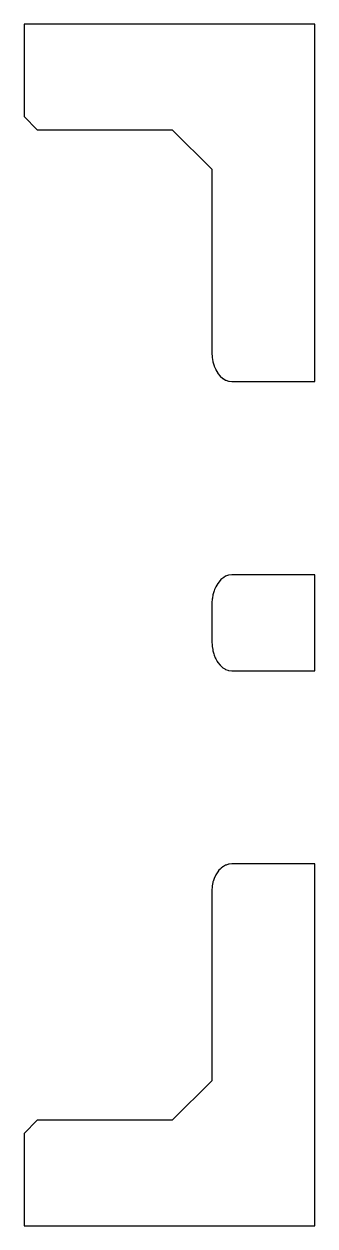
# Model space of a CAD drawing. Header units: metres. Extents: x 0 to 47.5, y 0 to 45.5.
# Drawn here: x 0 to 11, y 0 to 45.5 of the extents above.
import ezdxf

# ---------------------------------------------------------------- set-up
doc = ezdxf.new("R2010")
doc.units = ezdxf.units.M

msp = doc.modelspace()

# ---------------------------------------------------------------- linework, layer by layer
for p, q in [((11, 45.5), (0, 45.5)), ((0, 45.5), (0, 42)), ((11, 31.9639), (11, 45.5)), ((0, 42), (0.5, 41.5)), ((0.5, 41.5), (5.60409, 41.5)), ((5.60409, 41.5), (7.10409, 40)), ((7.10409, 40), (7.10409, 33.0613)), ((7.10409, 33.0613), (7.10449, 33.0538)), ((7.10449, 33.0538), (7.11332, 32.8897)), ((7.11332, 32.8897), (7.11487, 32.8802)), ((7.11487, 32.8802), (7.14079, 32.7222)), ((7.14079, 32.7222), (7.14389, 32.7113)), ((7.14389, 32.7113), (7.18583, 32.5631)), ((7.18583, 32.5631), (7.19077, 32.5513)), ((7.19077, 32.5513), (7.24732, 32.4163)), ((7.24732, 32.4163), (7.25428, 32.4044)), ((7.25428, 32.4044), (7.32376, 32.2854)), ((7.32376, 32.2854), (7.33275, 32.2741)), ((7.33275, 32.2741), (7.41325, 32.1735)), ((7.41325, 32.1735), (7.51359, 32.0836)), ((7.51359, 32.0836), (7.5261, 32.076)), ((7.5261, 32.076), (7.62232, 32.0177)), ((7.62232, 32.0177), (7.63601, 32.0128)), ((7.63601, 32.0128), (7.73676, 31.9775)), ((7.73676, 31.9775), (7.75111, 31.9758)), ((7.75111, 31.9758), (7.85409, 31.9639)), ((7.85409, 31.9639), (11, 31.9639)), ((7.62232, 24.5944), (7.55009, 24.5506)), ((7.66121, 24.6081), (7.62232, 24.5944)), ((7.73676, 24.6346), (7.66121, 24.6081)), ((7.85409, 24.6481), (7.73676, 24.6346)), ((11, 24.6481), (7.85409, 24.6481)), ((11, 21.014), (11, 24.6481)), ((7.24732, 24.1957), (7.20442, 24.0933)), ((7.32376, 24.3267), (7.24732, 24.1957)), ((7.41325, 24.4385), (7.32376, 24.3267)), ((7.44633, 24.4682), (7.41325, 24.4385)), ((7.51359, 24.5285), (7.44633, 24.4682)), ((7.55009, 24.5506), (7.51359, 24.5285)), ((7.11332, 23.7224), (7.10654, 23.5964)), ((7.12097, 23.769), (7.11332, 23.7224)), ((7.14079, 23.8898), (7.12097, 23.769)), ((7.18583, 24.0489), (7.14079, 23.8898)), ((7.20442, 24.0933), (7.18583, 24.0489)), ((7.10654, 23.5964), (7.10409, 23.5507)), ((7.10409, 23.5507), (7.10409, 22.1113)), ((7.10409, 22.1113), (7.11055, 21.9911)), ((7.11055, 21.9911), (7.11332, 21.9397)), ((7.11332, 21.9397), (7.13273, 21.8214)), ((7.13273, 21.8214), (7.14079, 21.7722)), ((7.14079, 21.7722), (7.17288, 21.6589)), ((7.17288, 21.6589), (7.18583, 21.6131)), ((7.18583, 21.6131), (7.22998, 21.5077)), ((7.22998, 21.5077), (7.24732, 21.4663)), ((7.24732, 21.4663), (7.30258, 21.3717)), ((7.30258, 21.3717), (7.32376, 21.3354)), ((7.32376, 21.3354), (7.41325, 21.2235)), ((7.41325, 21.2235), (7.51359, 21.1336)), ((7.51359, 21.1336), (7.59333, 21.0852)), ((7.59333, 21.0852), (7.62232, 21.0677)), ((7.62232, 21.0677), (7.70644, 21.0381)), ((7.70644, 21.0381), (7.73676, 21.0275)), ((7.73676, 21.0275), (7.85409, 21.014)), ((7.85409, 21.014), (11, 21.014)), ((7.62232, 13.6554), (7.54531, 13.6125)), ((7.64586, 13.663), (7.62232, 13.6554)), ((7.73676, 13.6923), (7.64586, 13.663)), ((7.75448, 13.6942), (7.73676, 13.6923)), ((7.85409, 13.7047), (7.75448, 13.6942)), ((11, 13.7047), (7.85409, 13.7047)), ((11, 0), (11, 13.7047)), ((7.23586, 13.264), (7.18583, 13.1543)), ((7.24732, 13.2891), (7.23586, 13.264)), ((7.2984, 13.3695), (7.24732, 13.2891)), ((7.32376, 13.4094), (7.2984, 13.3695)), ((7.37113, 13.4638), (7.32376, 13.4094)), ((7.41325, 13.5122), (7.37113, 13.4638)), ((7.45357, 13.5454), (7.41325, 13.5122)), ((7.51359, 13.5948), (7.45357, 13.5454)), ((7.54531, 13.6125), (7.51359, 13.5948)), ((7.10755, 12.7988), (7.10409, 12.7467)), ((7.10409, 12.7467), (7.10409, 5.5)), ((7.11332, 12.8856), (7.10755, 12.7988)), ((7.11999, 12.9185), (7.11332, 12.8856)), ((7.14079, 13.0211), (7.11999, 12.9185)), ((7.14551, 13.0346), (7.14079, 13.0211)), ((7.17437, 13.1171), (7.14551, 13.0346)), ((7.18409, 13.1486), (7.17437, 13.1171)), ((7.18583, 13.1543), (7.18409, 13.1486)), ((7.10409, 5.5), (5.60409, 4)), ((0.5, 4), (0, 3.5)), ((5.60409, 4), (0.5, 4)), ((0, 3.5), (0, 0)), ((0, 0), (11, 0))]:
    msp.add_line(p, q)

doc.saveas('drawing.dxf')
